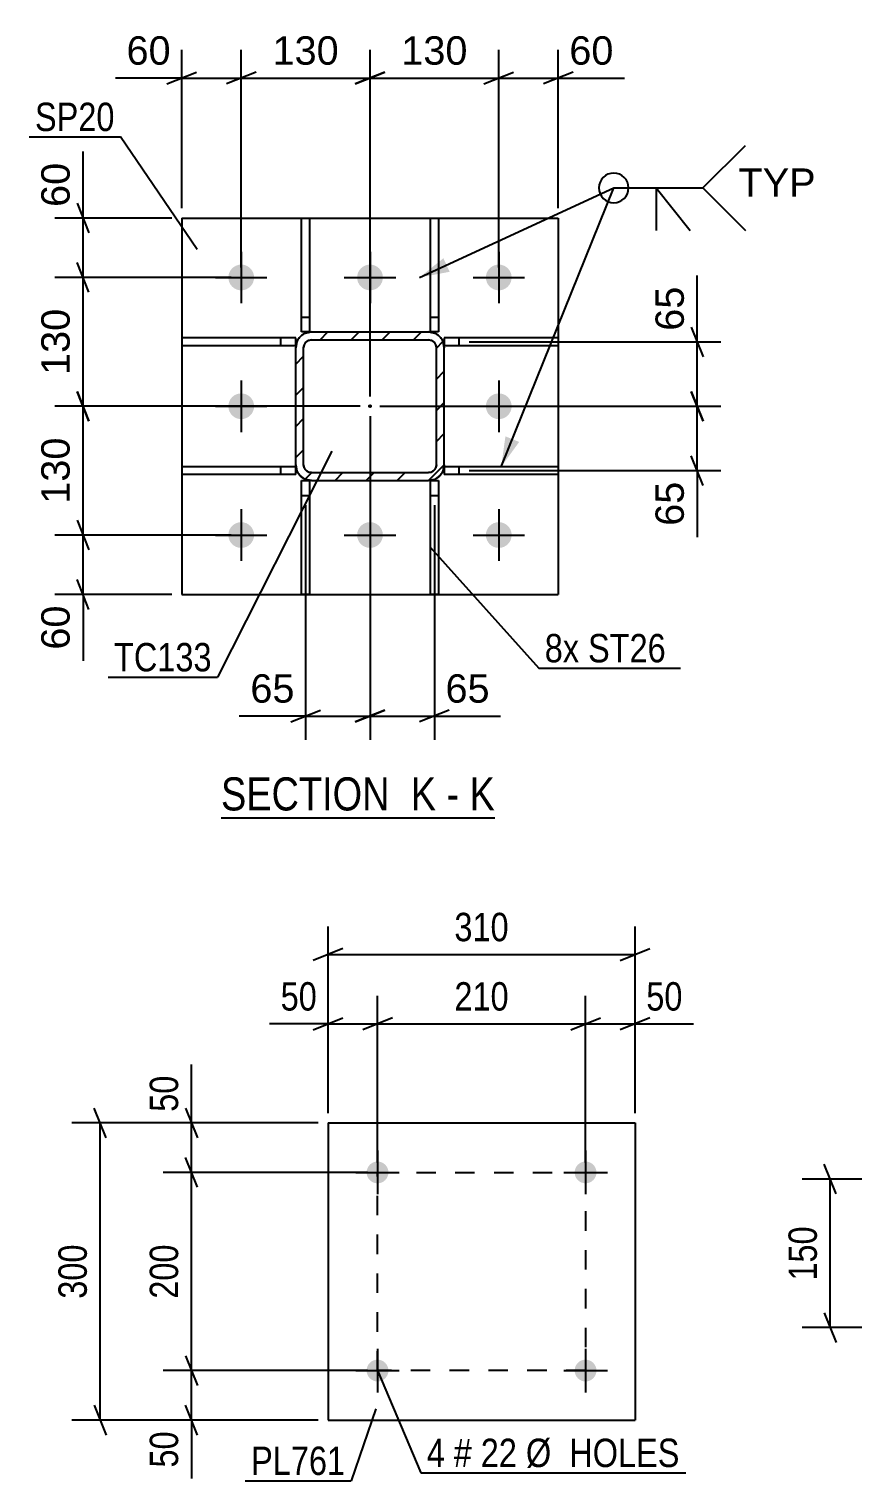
# Model space of a CAD drawing. Header units: millimetres. Extents: x 0 to 841, y 0 to 594.
# Drawn here: x 482 to 565.2, y 311.8 to 458.4 of the extents above; entities that cross this region are included whole.
import ezdxf

# ---------------------------------------------------------------- set-up
doc = ezdxf.new("R2010")
doc.units = ezdxf.units.MM
doc.linetypes.add('DXK_LINE_DOT2', pattern=[3.9198, 1.9599, -1.9599])
doc.linetypes.add('DXK_LINE_DOT3', pattern=[5.9187, 2.979, -0.9799, 0.9799, -0.9799])
doc.styles.add('Arial', font='ARIAL.TTF', dxfattribs={"height": 0.2})
doc.styles.add('Arial Narrow', font='ARIALN.TTF', dxfattribs={"height": 0.2})

# ---------------------------------------------------------------- blocks, each defined once
blk = doc.blocks.new('Unknown-284856987-21 - 1289')
at = {"color": 6, "linetype": 'Continuous'}
blk.add_line((501.42, 378.78), (529.06, 378.78), dxfattribs=at)
at = {"color": 0, "linetype": 'Continuous'}
for points in [[(519.53, 379.53), (519.53, 383.03), (501.42, 383.03), (501.42, 379.53)], [(523.13, 379.53), (523.13, 383.03), (520.58, 383.03), (520.58, 379.53)], [(525.46, 379.53), (525.46, 383.03), (524.18, 383.03), (524.18, 379.53)], [(529.06, 379.53), (529.06, 383.03), (526.51, 383.03), (526.51, 379.53)]]:
    blk.add_wipeout(points, dxfattribs=at)
at = {"color": 7, "linetype": 'Continuous', "style": 'Arial Narrow'}
for s, p in [('SECTION ', (501.42, 379.53)), ('K', (520.58, 379.53)), ('K', (526.51, 379.53)), ('-', (524.18, 379.53))]:
    blk.add_text(s, height=3.34, dxfattribs=at).set_placement(p)
blk = doc.blocks.new('Part-284856987-12919 - 12918')
at = {"color": 2, "linetype": 'Continuous'}
for p, q in [((512.22, 347.98), (512.22, 317.98)), ((512.22, 347.98), (543.22, 347.98)), ((543.22, 347.98), (543.22, 317.98)), ((512.22, 317.98), (543.22, 317.98))]:
    blk.add_line(p, q, dxfattribs=at)
blk = doc.blocks.new('Bolt-284856987-12920 - 12918')
at = {"linetype": 'Continuous'}
for points in [[(518.32, 322.99, -1), (516.12, 322.99, -1)], [(539.32, 322.99, -1), (537.12, 322.99, -1)]]:
    blk.add_hatch(color=1, dxfattribs=at).paths.add_polyline_path(points)
at = {"color": 1, "linetype": 'Continuous'}
for p, q in [((517.22, 325.19), (517.22, 320.79)), ((538.22, 325.19), (538.22, 320.79)), ((515.02, 322.99), (519.42, 322.99)), ((536.02, 322.99), (540.42, 322.99))]:
    blk.add_line(p, q, dxfattribs=at)
blk = doc.blocks.new('Bolt-284856987-12921 - 12918')
at = {"linetype": 'Continuous'}
for points in [[(518.32, 342.99, -1), (516.12, 342.99, -1)], [(539.32, 342.99, -1), (537.12, 342.99, -1)]]:
    blk.add_hatch(color=1, dxfattribs=at).paths.add_polyline_path(points)
at = {"color": 1, "linetype": 'Continuous'}
for p, q in [((517.22, 345.19), (517.22, 340.79)), ((538.22, 345.19), (538.22, 340.79)), ((515.02, 342.99), (519.42, 342.99)), ((536.02, 342.99), (540.42, 342.99))]:
    blk.add_line(p, q, dxfattribs=at)
blk = doc.blocks.new('Part-284856987-1330 - 1289')
at = {"linetype": 'Continuous'}
h = blk.add_hatch(dxfattribs=at)
h.set_pattern_fill('', scale=0.7, style=0, pattern_type=0)
h.set_pattern_definition([(45, (522.357, 412.829), (-1.57154, 1.57154), [])])
h.paths.add_polyline_path([(510.56, 412.83), (522.36, 412.83), (522.97, 412.95), (523.49, 413.3), (523.84, 413.82), (523.96, 414.43), (523.96, 426.23), (523.84, 426.84), (523.49, 427.36), (522.97, 427.71), (522.36, 427.83), (510.56, 427.83), (509.94, 427.71), (509.43, 427.36), (509.08, 426.84), (508.96, 426.23), (508.96, 414.43), (509.08, 413.82), (509.43, 413.3), (509.94, 412.95)])
h.paths.add_polyline_path([(509.82, 414.12), (509.76, 414.43), (509.76, 426.23), (509.82, 426.54), (509.99, 426.79), (510.25, 426.97), (510.56, 427.03), (522.36, 427.03), (522.66, 426.97), (522.92, 426.79), (523.1, 426.54), (523.16, 426.23), (523.16, 414.43), (523.1, 414.12), (522.92, 413.86), (522.66, 413.69), (522.36, 413.63), (510.56, 413.63), (510.25, 413.69), (509.99, 413.86)])
blk.add_hatch(color=246, dxfattribs=at).paths.add_polyline_path([(516.46, 420.23, -1), (516.46, 420.43, -1)])
at = {"color": 7, "linetype": 'DXK_LINE_DOT2'}
for p, q in [((508.96, 426.23), (509.08, 426.84)), ((509.82, 426.54), (509.76, 426.23)), ((509.94, 427.71), (510.56, 427.83)), ((510.56, 427.03), (510.25, 426.97)), ((510.56, 427.83), (522.36, 427.83)), ((510.56, 427.03), (522.36, 427.03)), ((522.36, 427.83), (522.97, 427.71)), ((522.66, 426.97), (522.36, 427.03)), ((523.16, 426.23), (523.1, 426.54)), ((523.84, 426.84), (523.96, 426.23)), ((508.96, 414.43), (508.96, 426.23)), ((509.76, 414.43), (509.76, 426.23)), ((523.16, 414.43), (523.16, 426.23)), ((523.96, 414.43), (523.96, 426.23)), ((509.08, 413.82), (508.96, 414.43)), ((509.76, 414.43), (509.82, 414.12)), ((510.25, 413.69), (510.56, 413.63)), ((510.56, 413.63), (522.36, 413.63)), ((522.36, 413.63), (522.66, 413.69)), ((523.1, 414.12), (523.16, 414.43)), ((523.96, 414.43), (523.84, 413.82)), ((510.56, 412.83), (509.94, 412.95)), ((510.56, 412.83), (522.36, 412.83)), ((522.97, 412.95), (522.36, 412.83))]:
    blk.add_line(p, q, dxfattribs=at)
at = {"color": 2, "linetype": 'Continuous'}
for p, q in [((509.08, 426.84), (508.96, 426.23)), ((509.76, 426.23), (509.82, 426.54)), ((510.56, 427.83), (509.94, 427.71)), ((510.25, 426.97), (510.56, 427.03)), ((510.56, 427.83), (522.36, 427.83)), ((510.56, 427.03), (522.36, 427.03)), ((522.97, 427.71), (522.36, 427.83)), ((522.36, 427.03), (522.66, 426.97)), ((523.1, 426.54), (523.16, 426.23)), ((523.96, 426.23), (523.84, 426.84)), ((508.96, 414.43), (508.96, 426.23)), ((509.76, 414.43), (509.76, 426.23)), ((523.16, 414.43), (523.16, 426.23)), ((523.96, 414.43), (523.96, 426.23)), ((508.96, 414.43), (509.08, 413.82)), ((509.82, 414.12), (509.76, 414.43)), ((510.56, 413.63), (510.25, 413.69)), ((510.56, 413.63), (522.36, 413.63)), ((522.66, 413.69), (522.36, 413.63)), ((523.16, 414.43), (523.1, 414.12)), ((523.84, 413.82), (523.96, 414.43)), ((509.94, 412.95), (510.56, 412.83)), ((510.56, 412.83), (522.36, 412.83)), ((522.36, 412.83), (522.97, 412.95))]:
    blk.add_line(p, q, dxfattribs=at)
at = {"color": 7, "linetype": 'DXK_LINE_DOT3'}
blk.add_line((516.46, 420.33), (516.46, 420.33), dxfattribs=at)
at = {"color": 246, "linetype": 'DXK_LINE_DOT2'}
blk.add_line((516.46, 420.33), (516.46, 420.33), dxfattribs=at)
at = {"color": 246, "linetype": 'Continuous'}
blk.add_circle((516.46, 420.33), 0.1, dxfattribs=at)
at = {"color": 7, "linetype": 'DXK_LINE_DOT2'}
for centre, radius, start, end in [((510.56, 426.23), 1.6, 112.5, 157.5), ((510.56, 426.23), 0.8, 112.5, 157.5), ((522.36, 426.23), 0.8, 22.5, 67.5), ((522.36, 426.23), 1.6, 22.5, 67.5), ((510.56, 414.43), 1.6, 202.5, 247.5), ((510.56, 414.43), 0.8, 202.5, 247.5), ((522.36, 414.43), 0.8, 292.5, 337.5), ((522.36, 414.43), 1.6, 292.5, 337.5)]:
    blk.add_arc(centre, radius, start, end, dxfattribs=at)
at = {"color": 2, "linetype": 'Continuous'}
for centre, radius, start, end in [((510.56, 426.23), 1.6, 112.5, 157.5), ((510.56, 426.23), 0.8, 112.5, 157.5), ((522.36, 426.23), 0.8, 22.5, 67.5), ((522.36, 426.23), 1.6, 22.5, 67.5), ((510.56, 414.43), 1.6, 202.5, 247.5), ((510.56, 414.43), 0.8, 202.5, 247.5), ((522.36, 414.43), 0.8, 292.5, 337.5), ((522.36, 414.43), 1.6, 292.5, 337.5)]:
    blk.add_arc(centre, radius, start, end, dxfattribs=at)
blk = doc.blocks.new('Part-284856987-1387 - 1289')
at = {"color": 2, "linetype": 'Continuous'}
for p, q in [((535.46, 414.23), (523.96, 414.23)), ((523.96, 414.23), (523.96, 413.43)), ((535.46, 413.43), (523.96, 413.43)), ((535.46, 414.23), (535.46, 413.43))]:
    blk.add_line(p, q, dxfattribs=at)
at = {"color": 7, "linetype": 'DXK_LINE_DOT2'}
blk.add_line((525.46, 413.43), (525.46, 414.23), dxfattribs=at)
blk = doc.blocks.new('Bolt-284856987-1339 - 1289')
at = {"linetype": 'Continuous'}
for points in [[(504.76, 433.33, -1), (502.16, 433.33, -1)], [(517.76, 433.33, -1), (515.16, 433.33, -1)], [(530.76, 433.33, -1), (528.16, 433.33, -1)], [(504.76, 420.33, -1), (502.16, 420.33, -1)], [(530.76, 420.33, -1), (528.16, 420.33, -1)], [(504.76, 407.33, -1), (502.16, 407.33, -1)], [(517.76, 407.33, -1), (515.16, 407.33, -1)], [(530.76, 407.33, -1), (528.16, 407.33, -1)]]:
    blk.add_hatch(color=1, dxfattribs=at).paths.add_polyline_path(points)
at = {"color": 1, "linetype": 'Continuous'}
for p, q in [((503.46, 435.93), (503.46, 430.73)), ((516.46, 435.93), (516.46, 430.73)), ((529.46, 435.93), (529.46, 430.73)), ((500.86, 433.33), (506.06, 433.33)), ((513.86, 433.33), (519.06, 433.33)), ((526.86, 433.33), (532.06, 433.33)), ((503.46, 422.93), (503.46, 417.73)), ((529.46, 422.93), (529.46, 417.73)), ((500.86, 420.33), (506.06, 420.33)), ((526.86, 420.33), (532.06, 420.33)), ((503.46, 409.93), (503.46, 404.73)), ((516.46, 409.93), (516.46, 404.73)), ((529.46, 409.93), (529.46, 404.73)), ((500.86, 407.33), (506.06, 407.33)), ((513.86, 407.33), (519.06, 407.33)), ((526.86, 407.33), (532.06, 407.33))]:
    blk.add_line(p, q, dxfattribs=at)
blk = doc.blocks.new('Part-284856987-1382 - 1289')
at = {"color": 2, "linetype": 'Continuous'}
for p, q in [((535.46, 427.23), (523.96, 427.23)), ((523.96, 427.23), (523.96, 426.43)), ((535.46, 427.23), (535.46, 426.43)), ((535.46, 426.43), (523.96, 426.43))]:
    blk.add_line(p, q, dxfattribs=at)
at = {"color": 7, "linetype": 'DXK_LINE_DOT2'}
blk.add_line((525.46, 426.43), (525.46, 427.23), dxfattribs=at)
blk = doc.blocks.new('Part-284856987-1372 - 1289')
at = {"color": 2, "linetype": 'Continuous'}
for p, q in [((508.96, 427.23), (497.46, 427.23)), ((497.46, 427.23), (497.46, 426.43)), ((508.96, 426.43), (508.96, 427.23)), ((508.96, 426.43), (497.46, 426.43))]:
    blk.add_line(p, q, dxfattribs=at)
at = {"color": 7, "linetype": 'DXK_LINE_DOT2'}
blk.add_line((507.46, 426.43), (507.46, 427.23), dxfattribs=at)
blk = doc.blocks.new('Part-284856987-1377 - 1289')
at = {"color": 2, "linetype": 'Continuous'}
for p, q in [((508.96, 414.23), (497.46, 414.23)), ((497.46, 414.23), (497.46, 413.43)), ((508.96, 413.43), (497.46, 413.43)), ((508.96, 413.43), (508.96, 414.23))]:
    blk.add_line(p, q, dxfattribs=at)
at = {"color": 7, "linetype": 'DXK_LINE_DOT2'}
blk.add_line((507.46, 413.43), (507.46, 414.23), dxfattribs=at)
blk = doc.blocks.new('Part-284856987-1392 - 1289')
at = {"color": 2, "linetype": 'Continuous'}
for p, q in [((509.56, 427.83), (509.56, 439.33)), ((509.56, 439.33), (510.36, 439.33)), ((510.36, 439.33), (510.36, 427.83)), ((510.36, 427.83), (509.56, 427.83))]:
    blk.add_line(p, q, dxfattribs=at)
at = {"color": 7, "linetype": 'DXK_LINE_DOT2'}
blk.add_line((509.56, 429.33), (510.36, 429.33), dxfattribs=at)
blk = doc.blocks.new('Part-284856987-1397 - 1289')
at = {"color": 2, "linetype": 'Continuous'}
for p, q in [((522.56, 427.83), (522.56, 439.33)), ((522.56, 439.33), (523.36, 439.33)), ((523.36, 439.33), (523.36, 427.83)), ((523.36, 427.83), (522.56, 427.83))]:
    blk.add_line(p, q, dxfattribs=at)
at = {"color": 7, "linetype": 'DXK_LINE_DOT2'}
blk.add_line((522.56, 429.33), (523.36, 429.33), dxfattribs=at)
blk = doc.blocks.new('Part-284856987-1402 - 1289')
at = {"color": 2, "linetype": 'Continuous'}
for p, q in [((509.56, 401.33), (509.56, 412.83)), ((509.56, 412.83), (510.36, 412.83)), ((510.36, 412.83), (510.36, 401.33)), ((510.36, 401.33), (509.56, 401.33))]:
    blk.add_line(p, q, dxfattribs=at)
at = {"color": 7, "linetype": 'DXK_LINE_DOT2'}
blk.add_line((509.56, 411.33), (510.36, 411.33), dxfattribs=at)
blk = doc.blocks.new('Part-284856987-1407 - 1289')
at = {"color": 2, "linetype": 'Continuous'}
for p, q in [((522.56, 401.33), (522.56, 412.83)), ((522.56, 412.83), (523.36, 412.83)), ((523.36, 412.83), (523.36, 401.33)), ((523.36, 401.33), (522.56, 401.33))]:
    blk.add_line(p, q, dxfattribs=at)
at = {"color": 7, "linetype": 'DXK_LINE_DOT2'}
blk.add_line((522.56, 411.33), (523.36, 411.33), dxfattribs=at)
blk = doc.blocks.new('Part-284856987-1455 - 1289')
at = {"color": 2, "linetype": 'Continuous'}
for p, q in [((497.46, 439.33), (535.46, 439.33)), ((497.46, 439.33), (497.46, 401.33)), ((535.46, 439.33), (535.46, 401.33)), ((497.46, 401.33), (535.46, 401.33))]:
    blk.add_line(p, q, dxfattribs=at)
blk = doc.blocks.new('Rectangle-284856987-14264 - 12918')
at = {"color": 1, "linetype": 'DXK_LINE_DOT2'}
blk.add_lwpolyline([(517.22, 342.99), (538.22, 342.99), (538.22, 322.99), (517.22, 322.99), (517.22, 342.99)], close=True, dxfattribs=at)
blk = doc.blocks.new('StraightDimension-284856987-14224 - 12918')
at = {"color": 7, "linetype": 'Continuous'}
for p, q in [((512.22, 348.98), (512.22, 360.83)), ((517.22, 343.99), (517.22, 360.83)), ((512.22, 357.98), (506.31, 357.98)), ((512.22, 357.98), (506.31, 357.98)), ((510.72, 357.38), (513.72, 358.58)), ((512.22, 357.98), (517.22, 357.98)), ((518.72, 358.58), (515.72, 357.38))]:
    blk.add_line(p, q, dxfattribs=at)
at = {"color": 0}
blk.add_wipeout([(511.7, 358.73), (511.7, 362.93), (506.84, 362.93), (506.84, 358.73)], dxfattribs=at)
at = {"color": 3, "style": 'Arial Narrow'}
blk.add_text('50', height=2.863, dxfattribs=at).set_placement((507.44, 359.33))
blk = doc.blocks.new('StraightDimension-284856987-14222 - 12918')
at = {"color": 7, "linetype": 'Continuous'}
for p, q in [((538.22, 343.99), (538.22, 360.83)), ((543.22, 348.98), (543.22, 360.83)), ((536.72, 357.38), (539.72, 358.58)), ((538.22, 357.98), (543.22, 357.98)), ((544.72, 358.58), (541.72, 357.38)), ((543.22, 357.98), (549.13, 357.98)), ((543.22, 357.98), (549.13, 357.98))]:
    blk.add_line(p, q, dxfattribs=at)
at = {"color": 0}
blk.add_wipeout([(548.6, 358.73), (548.6, 362.93), (543.75, 362.93), (543.75, 358.73)], dxfattribs=at)
at = {"color": 3, "style": 'Arial Narrow'}
blk.add_text('50', height=2.863, dxfattribs=at).set_placement((544.35, 359.33))
blk = doc.blocks.new('StraightDimension-284856987-13106 - 12918')
at = {"color": 7, "linetype": 'Continuous'}
for p, q in [((498.44, 347.98), (498.44, 353.89)), ((498.44, 347.98), (498.44, 353.89)), ((497.84, 349.48), (499.04, 346.48)), ((511.22, 347.98), (495.59, 347.98)), ((498.44, 342.99), (498.44, 347.98)), ((499.04, 341.49), (497.84, 344.49)), ((516.22, 342.99), (495.59, 342.99))]:
    blk.add_line(p, q, dxfattribs=at)
at = {"color": 0}
blk.add_wipeout([(497.69, 353.37), (493.49, 353.37), (493.49, 348.51), (497.69, 348.51)], dxfattribs=at)
at = {"color": 3, "style": 'Arial Narrow'}
blk.add_text('50', height=2.863, rotation=90.0002, dxfattribs=at).set_placement((497.09, 349.11))
blk = doc.blocks.new('StraightDimension-284856987-13107 - 12918')
at = {"color": 7, "linetype": 'Continuous'}
for p, q in [((499.04, 341.49), (497.84, 344.49)), ((516.22, 342.99), (495.59, 342.99)), ((498.44, 322.99), (498.44, 342.99)), ((497.84, 324.49), (499.04, 321.49)), ((516.22, 322.99), (495.59, 322.99))]:
    blk.add_line(p, q, dxfattribs=at)
at = {"color": 0}
blk.add_wipeout([(497.69, 336.33), (493.49, 336.33), (493.49, 329.64), (497.69, 329.64)], dxfattribs=at)
at = {"color": 3, "style": 'Arial Narrow'}
blk.add_text('200', height=2.863, rotation=90.0002, dxfattribs=at).set_placement((497.09, 330.24))
blk = doc.blocks.new('StraightDimension-284856987-13108 - 12918')
at = {"color": 7, "linetype": 'Continuous'}
for p, q in [((497.84, 324.49), (499.04, 321.49)), ((516.22, 322.99), (495.59, 322.99)), ((498.44, 317.98), (498.44, 322.99)), ((499.04, 316.48), (497.84, 319.48)), ((511.22, 317.98), (495.59, 317.98)), ((498.44, 317.98), (498.44, 312.08)), ((498.44, 317.98), (498.44, 312.08))]:
    blk.add_line(p, q, dxfattribs=at)
at = {"color": 0}
blk.add_wipeout([(497.69, 317.46), (493.49, 317.46), (493.49, 312.6), (497.69, 312.6)], dxfattribs=at)
at = {"color": 3, "style": 'Arial Narrow'}
blk.add_text('50', height=2.863, rotation=90.0002, dxfattribs=at).set_placement((497.09, 313.2))
blk = doc.blocks.new('StraightDimension-284856987-13118 - 12918')
at = {"color": 7, "linetype": 'Continuous'}
for p, q in [((489.82, 346.48), (488.62, 349.48)), ((511.22, 347.98), (486.37, 347.98)), ((489.22, 317.98), (489.22, 347.98)), ((488.62, 319.48), (489.82, 316.48)), ((511.22, 317.98), (486.37, 317.98))]:
    blk.add_line(p, q, dxfattribs=at)
at = {"color": 0}
blk.add_wipeout([(488.47, 336.33), (484.27, 336.33), (484.27, 329.64), (488.47, 329.64)], dxfattribs=at)
at = {"color": 3, "style": 'Arial Narrow'}
blk.add_text('300', height=2.863, rotation=90.0002, dxfattribs=at).set_placement((487.87, 330.24))
blk = doc.blocks.new('StraightDimension-284856987-13138 - 12918')
at = {"color": 7, "linetype": 'Continuous'}
for p, q in [((512.22, 348.98), (512.22, 367.83)), ((543.22, 348.98), (543.22, 367.83)), ((513.72, 365.58), (510.72, 364.38)), ((512.22, 364.98), (543.22, 364.98)), ((541.72, 364.38), (544.72, 365.58))]:
    blk.add_line(p, q, dxfattribs=at)
at = {"color": 0}
blk.add_wipeout([(531.06, 365.73), (531.06, 369.93), (524.38, 369.93), (524.38, 365.73)], dxfattribs=at)
at = {"color": 3, "style": 'Arial Narrow'}
blk.add_text('310', height=2.863, dxfattribs=at).set_placement((524.98, 366.33))
blk = doc.blocks.new('StraightDimension-284856987-14223 - 12918')
at = {"color": 7, "linetype": 'Continuous'}
for p, q in [((517.22, 343.99), (517.22, 360.83)), ((538.22, 343.99), (538.22, 360.83)), ((518.72, 358.58), (515.72, 357.38)), ((517.22, 357.98), (538.22, 357.98)), ((536.72, 357.38), (539.72, 358.58))]:
    blk.add_line(p, q, dxfattribs=at)
at = {"color": 0}
blk.add_wipeout([(531.06, 358.73), (531.06, 362.93), (524.38, 362.93), (524.38, 358.73)], dxfattribs=at)
at = {"color": 3, "style": 'Arial Narrow'}
blk.add_text('210', height=2.863, dxfattribs=at).set_placement((524.98, 359.33))
blk = doc.blocks.new('StraightDimension-284856987-1522 - 1289')
at = {"color": 7, "linetype": 'Continuous'}
for p, q in [((529.46, 434.33), (529.46, 456.31)), ((535.46, 440.33), (535.46, 456.31)), ((527.96, 452.86), (530.96, 454.06)), ((529.46, 453.46), (535.46, 453.46)), ((536.96, 454.06), (533.96, 452.86)), ((535.46, 453.46), (542.15, 453.46)), ((535.46, 453.46), (542.15, 453.46))]:
    blk.add_line(p, q, dxfattribs=at)
at = {"color": 0}
blk.add_wipeout([(541.63, 454.21), (541.63, 458.41), (535.98, 458.41), (535.98, 454.21)], dxfattribs=at)
at = {"color": 3, "style": 'Arial'}
blk.add_text('60', height=2.865, dxfattribs=at).set_placement((536.58, 454.81))
blk = doc.blocks.new('StraightDimension-284856987-1542 - 1289')
at = {"color": 7, "linetype": 'Continuous'}
for p, q in [((503.46, 434.33), (503.46, 456.31)), ((516.46, 421.33), (516.46, 456.31)), ((504.96, 454.06), (501.96, 452.86)), ((503.46, 453.46), (516.46, 453.46)), ((514.96, 452.86), (517.96, 454.06))]:
    blk.add_line(p, q, dxfattribs=at)
at = {"color": 0}
blk.add_wipeout([(513.89, 454.21), (513.89, 458.41), (506.02, 458.41), (506.02, 454.21)], dxfattribs=at)
at = {"color": 3, "style": 'Arial'}
blk.add_text('130', height=2.865, dxfattribs=at).set_placement((506.62, 454.81))
blk = doc.blocks.new('StraightDimension-284856987-1466 - 1289')
at = {"color": 7, "linetype": 'Continuous'}
for p, q in [((548.89, 421.83), (550.09, 418.83)), ((517.46, 420.33), (551.89, 420.33)), ((549.49, 413.83), (549.49, 420.33)), ((550.09, 412.33), (548.89, 415.33)), ((526.46, 413.83), (551.89, 413.83)), ((549.49, 413.83), (549.49, 407.13)), ((549.49, 413.83), (549.49, 407.13))]:
    blk.add_line(p, q, dxfattribs=at)
at = {"color": 0}
blk.add_wipeout([(548.74, 413.3), (544.54, 413.3), (544.54, 407.66), (548.74, 407.66)], dxfattribs=at)
at = {"color": 3, "style": 'Arial'}
blk.add_text('65', height=2.865, rotation=90.0002, dxfattribs=at).set_placement((548.14, 408.26))
blk = doc.blocks.new('StraightDimension-284856987-1457 - 1289')
at = {"color": 7, "linetype": 'Continuous'}
for p, q in [((549.49, 426.83), (549.49, 433.53)), ((549.49, 426.83), (549.49, 433.53)), ((548.89, 428.33), (550.09, 425.33)), ((526.46, 426.83), (551.89, 426.83)), ((549.49, 420.33), (549.49, 426.83)), ((550.09, 418.83), (548.89, 421.83)), ((517.46, 420.33), (551.89, 420.33))]:
    blk.add_line(p, q, dxfattribs=at)
at = {"color": 0}
blk.add_wipeout([(548.74, 433), (544.54, 433), (544.54, 427.35), (548.74, 427.35)], dxfattribs=at)
at = {"color": 3, "style": 'Arial'}
blk.add_text('65', height=2.865, rotation=90.0002, dxfattribs=at).set_placement((548.14, 427.95))
blk = doc.blocks.new('StraightDimension-284856987-1499 - 1289')
at = {"color": 7, "linetype": 'Continuous'}
for p, q in [((516.46, 419.33), (516.46, 386.66)), ((522.96, 410.33), (522.96, 386.66)), ((514.96, 388.46), (517.96, 389.66)), ((516.46, 389.06), (522.96, 389.06)), ((524.46, 389.66), (521.46, 388.46)), ((522.96, 389.06), (529.65, 389.06)), ((522.96, 389.06), (529.65, 389.06))]:
    blk.add_line(p, q, dxfattribs=at)
at = {"color": 0}
blk.add_wipeout([(529.13, 389.81), (529.13, 394.01), (523.48, 394.01), (523.48, 389.81)], dxfattribs=at)
at = {"color": 3, "style": 'Arial'}
blk.add_text('65', height=2.865, dxfattribs=at).set_placement((524.08, 390.41))
blk = doc.blocks.new('StraightDimension-284856987-1506 - 1289')
at = {"color": 7, "linetype": 'Continuous'}
for p, q in [((516.46, 419.33), (516.46, 386.66)), ((509.96, 410.33), (509.96, 386.66)), ((509.96, 389.06), (503.26, 389.06)), ((509.96, 389.06), (503.26, 389.06)), ((508.46, 388.46), (511.46, 389.66)), ((509.96, 389.06), (516.46, 389.06)), ((517.96, 389.66), (514.96, 388.46))]:
    blk.add_line(p, q, dxfattribs=at)
at = {"color": 0}
blk.add_wipeout([(509.43, 389.81), (509.43, 394.01), (503.78, 394.01), (503.78, 389.81)], dxfattribs=at)
at = {"color": 3, "style": 'Arial'}
blk.add_text('65', height=2.865, dxfattribs=at).set_placement((504.38, 390.41))
blk = doc.blocks.new('StraightDimension-284856987-12660 - 1289')
at = {"color": 7, "linetype": 'Continuous'}
for p, q in [((487.49, 439.33), (487.49, 446.03)), ((487.49, 439.33), (487.49, 446.03)), ((486.89, 440.83), (488.09, 437.83)), ((496.46, 439.33), (484.64, 439.33)), ((487.49, 433.33), (487.49, 439.33)), ((488.09, 431.83), (486.89, 434.83)), ((502.46, 433.33), (484.64, 433.33))]:
    blk.add_line(p, q, dxfattribs=at)
at = {"color": 0}
blk.add_wipeout([(486.74, 445.5), (482.54, 445.5), (482.54, 439.85), (486.74, 439.85)], dxfattribs=at)
at = {"color": 3, "style": 'Arial'}
blk.add_text('60', height=2.865, rotation=90.0002, dxfattribs=at).set_placement((486.14, 440.45))
blk = doc.blocks.new('StraightDimension-284856987-1512 - 1289')
at = {"color": 7, "linetype": 'Continuous'}
for p, q in [((516.46, 421.33), (516.46, 456.31)), ((529.46, 434.33), (529.46, 456.31)), ((517.96, 454.06), (514.96, 452.86)), ((516.46, 453.46), (529.46, 453.46)), ((527.96, 452.86), (530.96, 454.06))]:
    blk.add_line(p, q, dxfattribs=at)
at = {"color": 0}
blk.add_wipeout([(526.89, 454.21), (526.89, 458.41), (519.02, 458.41), (519.02, 454.21)], dxfattribs=at)
at = {"color": 3, "style": 'Arial'}
blk.add_text('130', height=2.865, dxfattribs=at).set_placement((519.62, 454.81))
blk = doc.blocks.new('StraightDimension-284856987-1532 - 1289')
at = {"color": 7, "linetype": 'Continuous'}
for p, q in [((497.46, 440.33), (497.46, 456.31)), ((503.46, 434.33), (503.46, 456.31)), ((497.46, 453.46), (490.76, 453.46)), ((497.46, 453.46), (490.76, 453.46)), ((495.96, 452.86), (498.96, 454.06)), ((497.46, 453.46), (503.46, 453.46)), ((504.96, 454.06), (501.96, 452.86))]:
    blk.add_line(p, q, dxfattribs=at)
at = {"color": 0}
blk.add_wipeout([(496.93, 454.21), (496.93, 458.41), (491.28, 458.41), (491.28, 454.21)], dxfattribs=at)
at = {"color": 3, "style": 'Arial'}
blk.add_text('60', height=2.865, dxfattribs=at).set_placement((491.88, 454.81))
blk = doc.blocks.new('StraightDimension-284856987-12661 - 1289')
at = {"color": 7, "linetype": 'Continuous'}
for p, q in [((488.09, 431.83), (486.89, 434.83)), ((502.46, 433.33), (484.64, 433.33)), ((487.49, 420.33), (487.49, 433.33)), ((486.89, 421.83), (488.09, 418.83)), ((515.46, 420.33), (484.64, 420.33))]:
    blk.add_line(p, q, dxfattribs=at)
at = {"color": 0}
blk.add_wipeout([(486.74, 430.76), (482.54, 430.76), (482.54, 422.89), (486.74, 422.89)], dxfattribs=at)
at = {"color": 3, "style": 'Arial'}
blk.add_text('130', height=2.865, rotation=90.0002, dxfattribs=at).set_placement((486.14, 423.49))
blk = doc.blocks.new('StraightDimension-284856987-12662 - 1289')
at = {"color": 7, "linetype": 'Continuous'}
for p, q in [((488.09, 418.83), (486.89, 421.83)), ((515.46, 420.33), (484.64, 420.33)), ((487.49, 407.33), (487.49, 420.33)), ((486.89, 408.83), (488.09, 405.83)), ((502.46, 407.33), (484.64, 407.33))]:
    blk.add_line(p, q, dxfattribs=at)
at = {"color": 0}
blk.add_wipeout([(486.74, 417.76), (482.54, 417.76), (482.54, 409.89), (486.74, 409.89)], dxfattribs=at)
at = {"color": 3, "style": 'Arial'}
blk.add_text('130', height=2.865, rotation=90.0002, dxfattribs=at).set_placement((486.14, 410.49))
blk = doc.blocks.new('StraightDimension-284856987-12663 - 1289')
at = {"color": 7, "linetype": 'Continuous'}
for p, q in [((486.89, 408.83), (488.09, 405.83)), ((502.46, 407.33), (484.64, 407.33)), ((487.49, 401.33), (487.49, 407.33)), ((488.09, 399.83), (486.89, 402.83)), ((496.46, 401.33), (484.64, 401.33)), ((487.49, 401.33), (487.49, 394.63)), ((487.49, 401.33), (487.49, 394.63))]:
    blk.add_line(p, q, dxfattribs=at)
at = {"color": 0}
blk.add_wipeout([(486.74, 400.8), (482.54, 400.8), (482.54, 395.16), (486.74, 395.16)], dxfattribs=at)
at = {"color": 3, "style": 'Arial'}
blk.add_text('60', height=2.865, rotation=90.0002, dxfattribs=at).set_placement((486.14, 395.76))
blk = doc.blocks.new('StraightDimension-284856987-5282 - 5254')
at = {"color": 7, "linetype": 'Continuous'}
for p, q in [((563.52, 340.82), (562.32, 343.82)), ((571.92, 342.32), (560.07, 342.32)), ((562.92, 327.32), (562.92, 342.32)), ((562.32, 328.82), (563.52, 325.82)), ((577.38, 327.32), (560.07, 327.32))]:
    blk.add_line(p, q, dxfattribs=at)
at = {"color": 0}
blk.add_wipeout([(562.17, 338.16), (557.97, 338.16), (557.97, 331.47), (562.17, 331.47)], dxfattribs=at)
at = {"color": 3, "style": 'Arial Narrow'}
blk.add_text('150', height=2.863, rotation=90.0002, dxfattribs=at).set_placement((561.57, 332.07))
blk = doc.blocks.new('MarkSet-284856987-14288 - 12918')
at = {"color": 0}
for points in [[(524.01, 313.25), (524.01, 316.25), (522.19, 316.25), (522.19, 313.25)], [(526.74, 313.25), (526.74, 316.25), (524.91, 316.25), (524.91, 313.25)], [(531.3, 313.25), (531.3, 316.25), (527.64, 316.25), (527.64, 313.25)], [(547.73, 313.25), (547.73, 316.25), (532.2, 316.25), (532.2, 313.25)]]:
    blk.add_wipeout(points, dxfattribs=at)
for points in [[(524.01, 313.25), (524.01, 316.25), (522.19, 316.25), (522.19, 313.25)], [(526.74, 313.25), (526.74, 316.25), (524.91, 316.25), (524.91, 313.25)], [(531.3, 313.25), (531.3, 316.25), (527.64, 316.25), (527.64, 313.25)], [(547.73, 313.25), (547.73, 316.25), (532.2, 316.25), (532.2, 313.25)]]:
    blk.add_wipeout(points, dxfattribs=at)
at = {"color": 7, "linetype": 'Continuous'}
for p, q in [((517.22, 322.99), (521.59, 312.65)), ((521.59, 312.65), (548.33, 312.65))]:
    blk.add_line(p, q, dxfattribs=at)
at = {"color": 3, "style": 'Arial Narrow'}
for s, height, p in [('4', 2.86, (522.19, 313.25)), ('#', 2.86, (524.91, 313.25)), ('22', 2.863, (527.64, 313.25)), ('Ø  HOLES', 2.863, (532.2, 313.25))]:
    blk.add_text(s, height=height, dxfattribs=at).set_placement(p)
blk = doc.blocks.new('Mark-284856987-13303 - 12918')
at = {"color": 0}
blk.add_wipeout([(513.97, 312.45), (513.97, 315.45), (504.46, 315.45), (504.46, 312.45)], dxfattribs=at)
blk.add_wipeout([(513.97, 312.45), (513.97, 315.45), (504.46, 315.45), (504.46, 312.45)], dxfattribs=at)
at = {"color": 30, "linetype": 'Continuous'}
for p in [(517.06, 319.11), (503.86, 311.85)]:
    blk.add_line(p, (514.57, 311.85), dxfattribs=at)
at = {"color": 3, "style": 'Arial Narrow'}
blk.add_text('PL761', height=2.863, dxfattribs=at).set_placement((504.46, 312.45))
blk = doc.blocks.new('Mark-284856987-1451 - 1289')
at = {"color": 0}
blk.add_wipeout([(490.68, 448.11), (490.68, 451.11), (482.64, 451.11), (482.64, 448.11)], dxfattribs=at)
blk.add_wipeout([(490.68, 448.11), (490.68, 451.11), (482.64, 451.11), (482.64, 448.11)], dxfattribs=at)
at = {"color": 30, "linetype": 'Continuous'}
for p in [(482.04, 447.51), (499, 436.16)]:
    blk.add_line(p, (491.28, 447.51), dxfattribs=at)
at = {"color": 3, "style": 'Arial Narrow'}
blk.add_text('SP20', height=2.863, dxfattribs=at).set_placement((482.64, 448.11))
blk = doc.blocks.new('Mark-284856987-1326 - 1289')
at = {"color": 0}
blk.add_wipeout([(500.48, 393.57), (500.48, 396.57), (490.62, 396.57), (490.62, 393.57)], dxfattribs=at)
blk.add_wipeout([(500.48, 393.57), (500.48, 396.57), (490.62, 396.57), (490.62, 393.57)], dxfattribs=at)
at = {"color": 30, "linetype": 'Continuous'}
for p in [(512.62, 415.79), (490.02, 392.97)]:
    blk.add_line(p, (501.08, 392.97), dxfattribs=at)
at = {"color": 3, "style": 'Arial Narrow'}
blk.add_text('TC133', height=2.863, dxfattribs=at).set_placement((490.62, 393.57))
blk = doc.blocks.new('WeldMark-284856987-1551 - 1289')
at = {"linetype": 'Continuous'}
for points in [[(524.5, 433.9), (521.46, 433.33), (523.87, 435.27)], [(531.52, 416.73), (529.71, 414.23), (530.13, 417.29)]]:
    blk.add_hatch(color=30, dxfattribs=at).paths.add_polyline_path(points)
at = {"color": 30, "linetype": 'Continuous'}
for p, q in [((521.46, 433.33), (541.06, 442.37)), ((529.71, 414.23), (541.06, 442.37)), ((541.06, 442.37), (550.06, 442.37))]:
    blk.add_line(p, q, dxfattribs=at)
at = {"color": 3, "linetype": 'Continuous'}
for q in [(548.78, 438.08), (545.35, 438.08)]:
    blk.add_line((545.35, 442.37), q, dxfattribs=at)
for start, end in [(90, 270), (270, 90)]:
    blk.add_arc((541.06, 442.37), 1.5, start, end, dxfattribs=at)
at = {"color": 0, "linetype": 'Continuous'}
blk.add_wipeout([(561.44, 441.47), (561.44, 444.47), (553.66, 444.47), (553.66, 441.47)], dxfattribs=at)
blk.add_wipeout([(561.44, 441.47), (561.44, 444.47), (553.66, 444.47), (553.66, 441.47)], dxfattribs=at)
at = {"color": 3, "linetype": 'Continuous'}
for q in [(554.35, 446.65), (554.35, 438.08)]:
    blk.add_line((550.06, 442.37), q, dxfattribs=at)
at = {"color": 3, "linetype": 'Continuous', "style": 'Arial'}
blk.add_text('TYP', height=2.865, dxfattribs=at).set_placement((553.66, 441.47))
blk = doc.blocks.new('MarkSet-284856987-1609 - 1289')
at = {"color": 0}
for points in [[(537.57, 394.48), (537.57, 397.48), (534.1, 397.48), (534.1, 394.48)], [(546.32, 394.48), (546.32, 397.48), (538.47, 397.48), (538.47, 394.48)]]:
    blk.add_wipeout(points, dxfattribs=at)
for points in [[(537.57, 394.48), (537.57, 397.48), (534.1, 397.48), (534.1, 394.48)], [(546.32, 394.48), (546.32, 397.48), (538.47, 397.48), (538.47, 394.48)]]:
    blk.add_wipeout(points, dxfattribs=at)
at = {"color": 30, "linetype": 'Continuous'}
for p, q in [((522.56, 406.06), (533.5, 393.88)), ((533.5, 393.88), (547.82, 393.88))]:
    blk.add_line(p, q, dxfattribs=at)
at = {"color": 3, "style": 'Arial Narrow'}
for s, p in [('8x', (534.1, 394.48)), ('ST26', (538.47, 394.48))]:
    blk.add_text(s, height=2.863, dxfattribs=at).set_placement(p)

msp = doc.modelspace()

# ---------------------------------------------------------------- block references
for name in ['Part-284856987-1455 - 1289', 'Part-284856987-1392 - 1289', 'Part-284856987-1397 - 1289', 'Bolt-284856987-1339 - 1289', 'Part-284856987-1372 - 1289', 'Part-284856987-1330 - 1289', 'Part-284856987-1382 - 1289', 'Part-284856987-1377 - 1289', 'Part-284856987-1387 - 1289', 'Part-284856987-1402 - 1289', 'Part-284856987-1407 - 1289', 'Unknown-284856987-21 - 1289', 'Part-284856987-12919 - 12918', 'Bolt-284856987-12921 - 12918', 'Rectangle-284856987-14264 - 12918', 'StraightDimension-284856987-5282 - 5254', 'Bolt-284856987-12920 - 12918']:
    msp.add_blockref(name, (0, 0))

# ---------------------------------------------------------------- next in the draw order: block references
for name in ['StraightDimension-284856987-1542 - 1289', 'StraightDimension-284856987-1522 - 1289', 'StraightDimension-284856987-14224 - 12918', 'StraightDimension-284856987-14222 - 12918', 'MarkSet-284856987-14288 - 12918']:
    msp.add_blockref(name, (0, 0))

# ---------------------------------------------------------------- next in the draw order: block references
for name in ['StraightDimension-284856987-12660 - 1289', 'StraightDimension-284856987-1466 - 1289', 'StraightDimension-284856987-13106 - 12918']:
    msp.add_blockref(name, (0, 0))

# ---------------------------------------------------------------- next in the draw order: block references
for name in ['StraightDimension-284856987-1532 - 1289', 'StraightDimension-284856987-1457 - 1289', 'StraightDimension-284856987-13107 - 12918']:
    msp.add_blockref(name, (0, 0))

# ---------------------------------------------------------------- next in the draw order: block references
for name in ['StraightDimension-284856987-1512 - 1289', 'Mark-284856987-1451 - 1289', 'StraightDimension-284856987-1499 - 1289', 'StraightDimension-284856987-13108 - 12918']:
    msp.add_blockref(name, (0, 0))

# ---------------------------------------------------------------- next in the draw order: block references
for name in ['WeldMark-284856987-1551 - 1289', 'StraightDimension-284856987-1506 - 1289', 'MarkSet-284856987-1609 - 1289', 'StraightDimension-284856987-13118 - 12918']:
    msp.add_blockref(name, (0, 0))

# ---------------------------------------------------------------- next in the draw order: block references
for name in ['StraightDimension-284856987-12661 - 1289', 'StraightDimension-284856987-13138 - 12918', 'Mark-284856987-13303 - 12918']:
    msp.add_blockref(name, (0, 0))

# ---------------------------------------------------------------- next in the draw order: block references
for name in ['StraightDimension-284856987-12662 - 1289', 'StraightDimension-284856987-14223 - 12918']:
    msp.add_blockref(name, (0, 0))

# ---------------------------------------------------------------- next in the draw order: block references
msp.add_blockref('StraightDimension-284856987-12663 - 1289', (0, 0))

# ---------------------------------------------------------------- next in the draw order: block references
msp.add_blockref('Mark-284856987-1326 - 1289', (0, 0))

doc.saveas('drawing.dxf')
